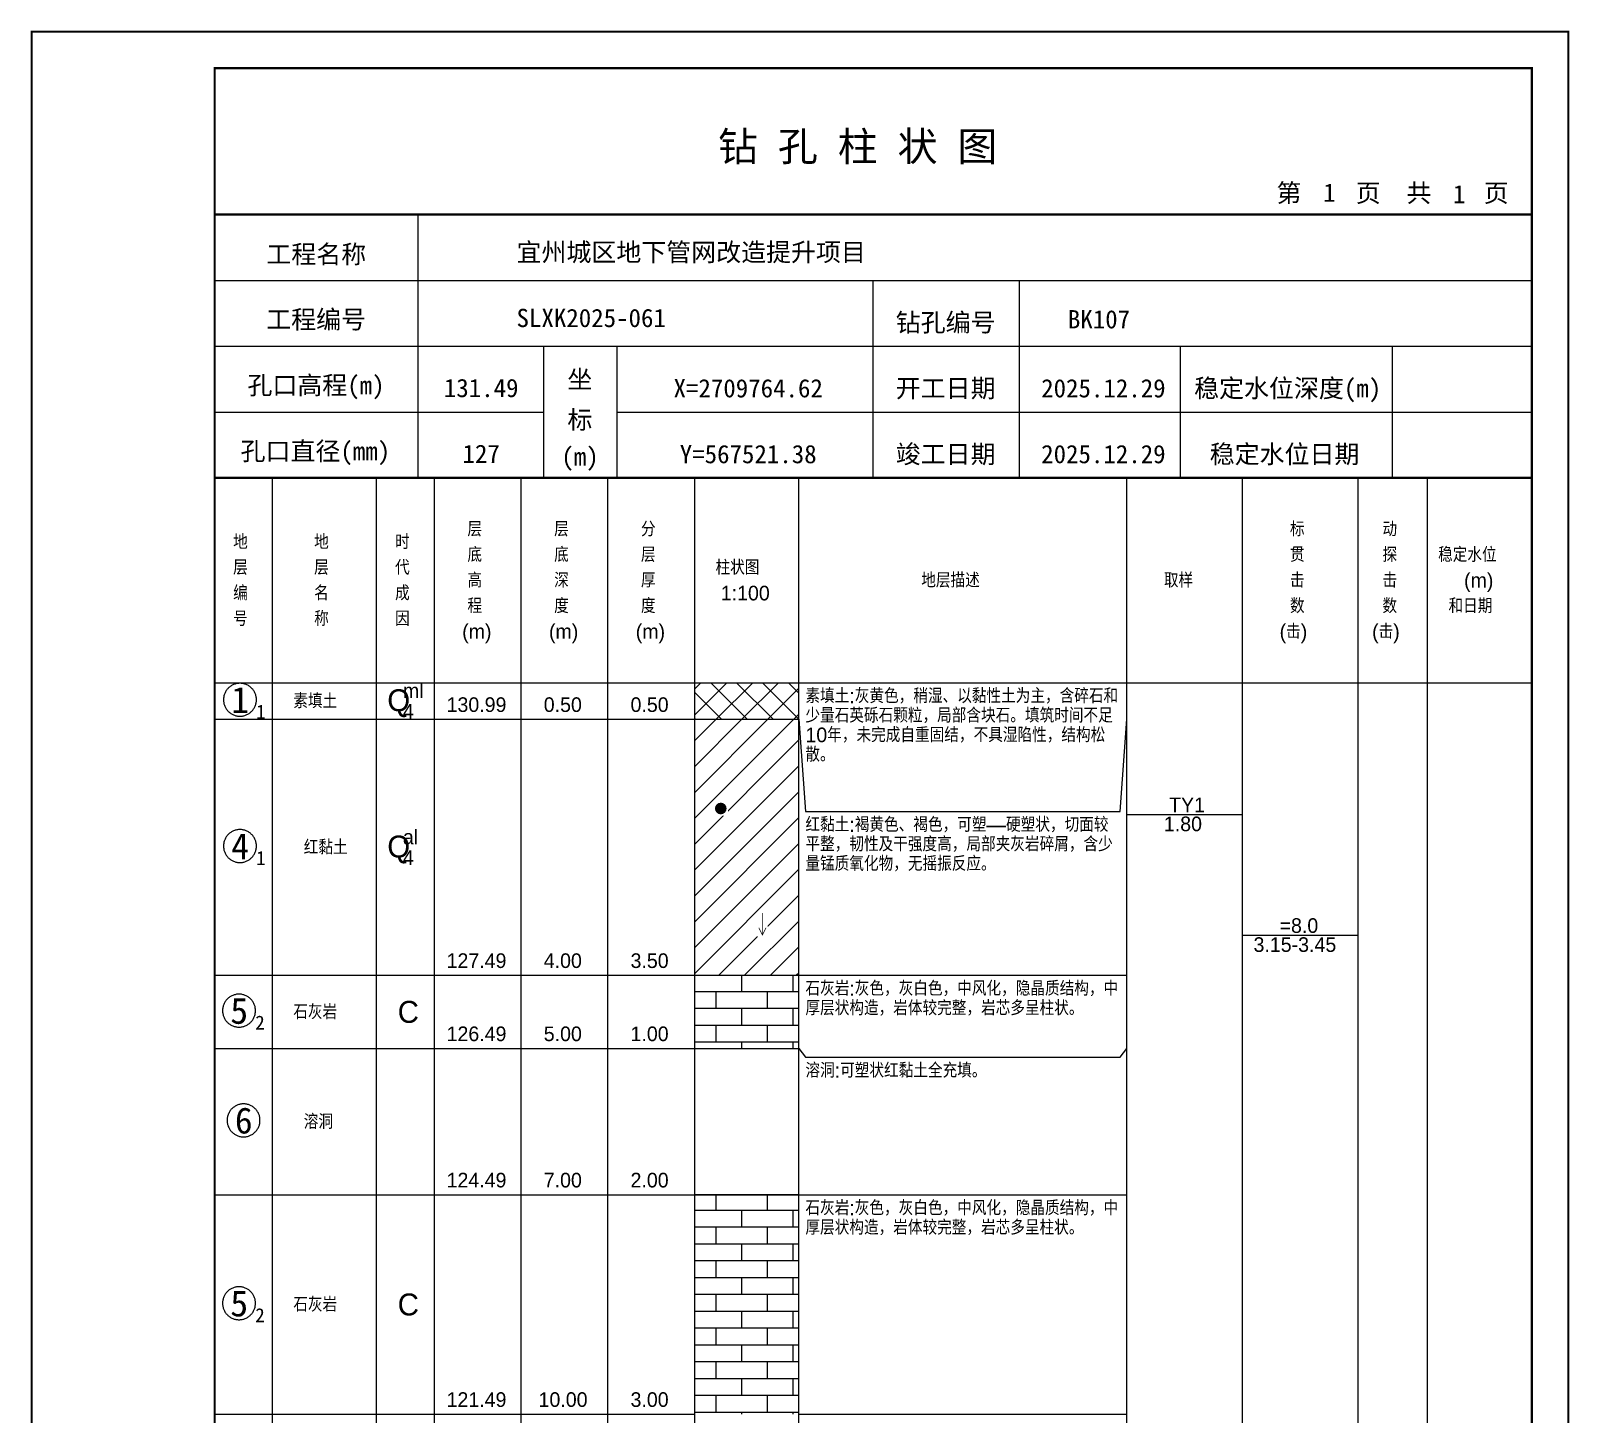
# Model space of a CAD drawing. Header units: millimetres. Extents: x 12489 to 89920, y 4630 to 4927.
# Drawn here: x 35809.3 to 36019.6, y 4737.7 to 4926.8 of the extents above; entities that cross this region are included whole.
import ezdxf
from ezdxf.enums import TextEntityAlignment as Align

# ---------------------------------------------------------------- set-up
doc = ezdxf.new("R2010")
doc.units = ezdxf.units.MM
doc.layers.add('GICAD_QUYANG', color=7, linetype='Continuous')
doc.layers.add('ZZT_TC', color=7, linetype='Continuous')
doc.styles.add('成果图图块', font='', dxfattribs={"height": 2.5})
doc.styles.add('成果图模板', font='')
doc.styles.add('成果图模板标题', font='simhei.ttf')
doc.styles.add('成果图表体', font='Comfont.shx', dxfattribs={"height": 2, "bigfont": 'Hztxt12a.shx'})
doc.styles.get('成果图图块').set_extended_font_data('FangSong_GB2312')
doc.styles.get('成果图模板').set_extended_font_data('FangSong_GB2312')
doc.linetypes.add('rd', pattern='A,0.7,1,[1,rd.shx,S=5,R=180,X=0,Y=0],1', length=2.7)
pattern_1 = [(0, (0, 0), (0, 2.3), []), (90, (0, 0), (-3.5, 2.3), [2.3, -2.3])]

# ---------------------------------------------------------------- blocks, each defined once
blk = doc.blocks.new('DCBH-1-1-1171', base_point=(0.3, -0.11))
at = {"layer": 'ZZT_TC', "color": 7}
blk.add_polyline3d([(-0.19, 2.31, 0), (-0.3, 2.31, 0), (-0.41, 2.3, 0), (-0.52, 2.29, 0), (-0.63, 2.27, 0), (-0.73, 2.24, 0), (-0.84, 2.21, 0), (-0.95, 2.18, 0), (-1.05, 2.14, 0), (-1.15, 2.09, 0), (-1.25, 2.04, 0), (-1.35, 1.99, 0), (-1.44, 1.93, 0), (-1.53, 1.87, 0), (-1.62, 1.8, 0), (-1.7, 1.73, 0), (-1.78, 1.65, 0), (-1.86, 1.57, 0), (-1.93, 1.49, 0), (-2, 1.4, 0), (-2.06, 1.31, 0), (-2.12, 1.22, 0), (-2.17, 1.12, 0), (-2.22, 1.02, 0), (-2.27, 0.92, 0), (-2.31, 0.82, 0), (-2.34, 0.71, 0), (-2.37, 0.61, 0), (-2.4, 0.5, 0), (-2.41, 0.39, 0), (-2.43, 0.28, 0), (-2.44, 0.17, 0), (-2.44, 0.06, 0), (-2.44, -0.05, 0), (-2.43, -0.16, 0), (-2.41, -0.27, 0), (-2.4, -0.38, 0), (-2.37, -0.49, 0), (-2.34, -0.6, 0), (-2.31, -0.7, 0), (-2.27, -0.8, 0), (-2.22, -0.9, 0), (-2.17, -1, 0), (-2.12, -1.1, 0), (-2.06, -1.19, 0), (-2, -1.28, 0), (-1.93, -1.37, 0), (-1.86, -1.45, 0), (-1.78, -1.53, 0), (-1.7, -1.61, 0), (-1.62, -1.68, 0), (-1.53, -1.75, 0), (-1.44, -1.81, 0), (-1.35, -1.87, 0), (-1.25, -1.93, 0), (-1.15, -1.98, 0), (-1.05, -2.02, 0), (-0.95, -2.06, 0), (-0.84, -2.1, 0), (-0.73, -2.13, 0), (-0.63, -2.15, 0), (-0.52, -2.17, 0), (-0.41, -2.18, 0), (-0.3, -2.19, 0), (-0.19, -2.19, 0), (-0.08, -2.19, 0), (0.03, -2.18, 0), (0.14, -2.17, 0), (0.25, -2.15, 0), (0.36, -2.13, 0), (0.47, -2.1, 0), (0.57, -2.06, 0), (0.67, -2.02, 0), (0.77, -1.98, 0), (0.87, -1.93, 0), (0.97, -1.87, 0), (1.06, -1.81, 0), (1.15, -1.75, 0), (1.24, -1.68, 0), (1.32, -1.61, 0), (1.4, -1.53, 0), (1.48, -1.45, 0), (1.55, -1.37, 0), (1.62, -1.28, 0), (1.68, -1.19, 0), (1.74, -1.1, 0), (1.8, -1, 0), (1.85, -0.9, 0), (1.89, -0.8, 0), (1.93, -0.7, 0), (1.97, -0.6, 0), (2, -0.49, 0), (2.02, -0.38, 0), (2.04, -0.27, 0), (2.05, -0.16, 0), (2.06, -0.05, 0), (2.06, 0.06, 0), (2.06, 0.17, 0), (2.05, 0.28, 0), (2.04, 0.39, 0), (2.02, 0.5, 0), (2, 0.61, 0), (1.97, 0.71, 0), (1.93, 0.82, 0), (1.89, 0.92, 0), (1.85, 1.02, 0), (1.8, 1.12, 0), (1.74, 1.22, 0), (1.68, 1.31, 0), (1.62, 1.4, 0), (1.55, 1.49, 0), (1.48, 1.57, 0), (1.4, 1.65, 0), (1.32, 1.73, 0), (1.24, 1.8, 0), (1.15, 1.87, 0), (1.06, 1.93, 0), (0.97, 1.99, 0), (0.87, 2.04, 0), (0.77, 2.09, 0), (0.67, 2.14, 0), (0.57, 2.18, 0), (0.47, 2.21, 0), (0.36, 2.24, 0), (0.25, 2.27, 0), (0.14, 2.29, 0), (0.03, 2.3, 0), (-0.08, 2.31, 0), (-0.19, 2.31, 0)], dxfattribs=at)
at = {"style": '成果图图块'}
blk.add_text('1', height=3.57, dxfattribs=at).set_placement((-0.16, -1.74), align=Align.CENTER)
blk.add_text('1', height=1.91, dxfattribs=at).set_placement((2.03, -2.53))
blk = doc.blocks.new('DCBH-1-1-1172', base_point=(0.3, -0.11))
at = {"layer": 'ZZT_TC', "color": 7}
blk.add_polyline3d([(-0.19, 2.31, 0), (-0.3, 2.31, 0), (-0.41, 2.3, 0), (-0.52, 2.29, 0), (-0.63, 2.27, 0), (-0.73, 2.24, 0), (-0.84, 2.21, 0), (-0.95, 2.18, 0), (-1.05, 2.14, 0), (-1.15, 2.09, 0), (-1.25, 2.04, 0), (-1.35, 1.99, 0), (-1.44, 1.93, 0), (-1.53, 1.87, 0), (-1.62, 1.8, 0), (-1.7, 1.73, 0), (-1.78, 1.65, 0), (-1.86, 1.57, 0), (-1.93, 1.49, 0), (-2, 1.4, 0), (-2.06, 1.31, 0), (-2.12, 1.22, 0), (-2.17, 1.12, 0), (-2.22, 1.02, 0), (-2.27, 0.92, 0), (-2.31, 0.82, 0), (-2.34, 0.71, 0), (-2.37, 0.61, 0), (-2.4, 0.5, 0), (-2.41, 0.39, 0), (-2.43, 0.28, 0), (-2.44, 0.17, 0), (-2.44, 0.06, 0), (-2.44, -0.05, 0), (-2.43, -0.16, 0), (-2.41, -0.27, 0), (-2.4, -0.38, 0), (-2.37, -0.49, 0), (-2.34, -0.6, 0), (-2.31, -0.7, 0), (-2.27, -0.8, 0), (-2.22, -0.9, 0), (-2.17, -1, 0), (-2.12, -1.1, 0), (-2.06, -1.19, 0), (-2, -1.28, 0), (-1.93, -1.37, 0), (-1.86, -1.45, 0), (-1.78, -1.53, 0), (-1.7, -1.61, 0), (-1.62, -1.68, 0), (-1.53, -1.75, 0), (-1.44, -1.81, 0), (-1.35, -1.87, 0), (-1.25, -1.93, 0), (-1.15, -1.98, 0), (-1.05, -2.02, 0), (-0.95, -2.06, 0), (-0.84, -2.1, 0), (-0.73, -2.13, 0), (-0.63, -2.15, 0), (-0.52, -2.17, 0), (-0.41, -2.18, 0), (-0.3, -2.19, 0), (-0.19, -2.19, 0), (-0.08, -2.19, 0), (0.03, -2.18, 0), (0.14, -2.17, 0), (0.25, -2.15, 0), (0.36, -2.13, 0), (0.47, -2.1, 0), (0.57, -2.06, 0), (0.67, -2.02, 0), (0.77, -1.98, 0), (0.87, -1.93, 0), (0.97, -1.87, 0), (1.06, -1.81, 0), (1.15, -1.75, 0), (1.24, -1.68, 0), (1.32, -1.61, 0), (1.4, -1.53, 0), (1.48, -1.45, 0), (1.55, -1.37, 0), (1.62, -1.28, 0), (1.68, -1.19, 0), (1.74, -1.1, 0), (1.8, -1, 0), (1.85, -0.9, 0), (1.89, -0.8, 0), (1.93, -0.7, 0), (1.97, -0.6, 0), (2, -0.49, 0), (2.02, -0.38, 0), (2.04, -0.27, 0), (2.05, -0.16, 0), (2.06, -0.05, 0), (2.06, 0.06, 0), (2.06, 0.17, 0), (2.05, 0.28, 0), (2.04, 0.39, 0), (2.02, 0.5, 0), (2, 0.61, 0), (1.97, 0.71, 0), (1.93, 0.82, 0), (1.89, 0.92, 0), (1.85, 1.02, 0), (1.8, 1.12, 0), (1.74, 1.22, 0), (1.68, 1.31, 0), (1.62, 1.4, 0), (1.55, 1.49, 0), (1.48, 1.57, 0), (1.4, 1.65, 0), (1.32, 1.73, 0), (1.24, 1.8, 0), (1.15, 1.87, 0), (1.06, 1.93, 0), (0.97, 1.99, 0), (0.87, 2.04, 0), (0.77, 2.09, 0), (0.67, 2.14, 0), (0.57, 2.18, 0), (0.47, 2.21, 0), (0.36, 2.24, 0), (0.25, 2.27, 0), (0.14, 2.29, 0), (0.03, 2.3, 0), (-0.08, 2.31, 0), (-0.19, 2.31, 0)], dxfattribs=at)
at = {"style": '成果图图块'}
blk.add_text('4', height=3.57, dxfattribs=at).set_placement((-0.16, -1.74), align=Align.CENTER)
blk.add_text('1', height=1.91, dxfattribs=at).set_placement((2.03, -2.53))
blk = doc.blocks.new('DCBH-1-1-1173', base_point=(0.43, -0.11))
at = {"layer": 'ZZT_TC', "color": 7}
blk.add_polyline3d([(-0.19, 2.31, 0), (-0.3, 2.31, 0), (-0.41, 2.3, 0), (-0.52, 2.29, 0), (-0.63, 2.27, 0), (-0.73, 2.24, 0), (-0.84, 2.21, 0), (-0.95, 2.18, 0), (-1.05, 2.14, 0), (-1.15, 2.09, 0), (-1.25, 2.04, 0), (-1.35, 1.99, 0), (-1.44, 1.93, 0), (-1.53, 1.87, 0), (-1.62, 1.8, 0), (-1.7, 1.73, 0), (-1.78, 1.65, 0), (-1.86, 1.57, 0), (-1.93, 1.49, 0), (-2, 1.4, 0), (-2.06, 1.31, 0), (-2.12, 1.22, 0), (-2.17, 1.12, 0), (-2.22, 1.02, 0), (-2.27, 0.92, 0), (-2.31, 0.82, 0), (-2.34, 0.71, 0), (-2.37, 0.61, 0), (-2.4, 0.5, 0), (-2.41, 0.39, 0), (-2.43, 0.28, 0), (-2.44, 0.17, 0), (-2.44, 0.06, 0), (-2.44, -0.05, 0), (-2.43, -0.16, 0), (-2.41, -0.27, 0), (-2.4, -0.38, 0), (-2.37, -0.49, 0), (-2.34, -0.6, 0), (-2.31, -0.7, 0), (-2.27, -0.8, 0), (-2.22, -0.9, 0), (-2.17, -1, 0), (-2.12, -1.1, 0), (-2.06, -1.19, 0), (-2, -1.28, 0), (-1.93, -1.37, 0), (-1.86, -1.45, 0), (-1.78, -1.53, 0), (-1.7, -1.61, 0), (-1.62, -1.68, 0), (-1.53, -1.75, 0), (-1.44, -1.81, 0), (-1.35, -1.87, 0), (-1.25, -1.93, 0), (-1.15, -1.98, 0), (-1.05, -2.02, 0), (-0.95, -2.06, 0), (-0.84, -2.1, 0), (-0.73, -2.13, 0), (-0.63, -2.15, 0), (-0.52, -2.17, 0), (-0.41, -2.18, 0), (-0.3, -2.19, 0), (-0.19, -2.19, 0), (-0.08, -2.19, 0), (0.03, -2.18, 0), (0.14, -2.17, 0), (0.25, -2.15, 0), (0.36, -2.13, 0), (0.47, -2.1, 0), (0.57, -2.06, 0), (0.67, -2.02, 0), (0.77, -1.98, 0), (0.87, -1.93, 0), (0.97, -1.87, 0), (1.06, -1.81, 0), (1.15, -1.75, 0), (1.24, -1.68, 0), (1.32, -1.61, 0), (1.4, -1.53, 0), (1.48, -1.45, 0), (1.55, -1.37, 0), (1.62, -1.28, 0), (1.68, -1.19, 0), (1.74, -1.1, 0), (1.8, -1, 0), (1.85, -0.9, 0), (1.89, -0.8, 0), (1.93, -0.7, 0), (1.97, -0.6, 0), (2, -0.49, 0), (2.02, -0.38, 0), (2.04, -0.27, 0), (2.05, -0.16, 0), (2.06, -0.05, 0), (2.06, 0.06, 0), (2.06, 0.17, 0), (2.05, 0.28, 0), (2.04, 0.39, 0), (2.02, 0.5, 0), (2, 0.61, 0), (1.97, 0.71, 0), (1.93, 0.82, 0), (1.89, 0.92, 0), (1.85, 1.02, 0), (1.8, 1.12, 0), (1.74, 1.22, 0), (1.68, 1.31, 0), (1.62, 1.4, 0), (1.55, 1.49, 0), (1.48, 1.57, 0), (1.4, 1.65, 0), (1.32, 1.73, 0), (1.24, 1.8, 0), (1.15, 1.87, 0), (1.06, 1.93, 0), (0.97, 1.99, 0), (0.87, 2.04, 0), (0.77, 2.09, 0), (0.67, 2.14, 0), (0.57, 2.18, 0), (0.47, 2.21, 0), (0.36, 2.24, 0), (0.25, 2.27, 0), (0.14, 2.29, 0), (0.03, 2.3, 0), (-0.08, 2.31, 0), (-0.19, 2.31, 0)], dxfattribs=at)
at = {"style": '成果图图块'}
blk.add_text('5', height=3.57, dxfattribs=at).set_placement((-0.16, -1.74), align=Align.CENTER)
blk.add_text('2', height=1.91, dxfattribs=at).set_placement((2.03, -2.53))
blk = doc.blocks.new('DCBH-1-1-1174', base_point=(-0.19, -0.11))
at = {"layer": 'ZZT_TC', "color": 7}
blk.add_polyline3d([(-0.19, 2.31, 0), (-0.3, 2.31, 0), (-0.41, 2.3, 0), (-0.52, 2.29, 0), (-0.63, 2.27, 0), (-0.73, 2.24, 0), (-0.84, 2.21, 0), (-0.95, 2.18, 0), (-1.05, 2.14, 0), (-1.15, 2.09, 0), (-1.25, 2.04, 0), (-1.35, 1.99, 0), (-1.44, 1.93, 0), (-1.53, 1.87, 0), (-1.62, 1.8, 0), (-1.7, 1.73, 0), (-1.78, 1.65, 0), (-1.86, 1.57, 0), (-1.93, 1.49, 0), (-2, 1.4, 0), (-2.06, 1.31, 0), (-2.12, 1.22, 0), (-2.17, 1.12, 0), (-2.22, 1.02, 0), (-2.27, 0.92, 0), (-2.31, 0.82, 0), (-2.34, 0.71, 0), (-2.37, 0.61, 0), (-2.4, 0.5, 0), (-2.41, 0.39, 0), (-2.43, 0.28, 0), (-2.44, 0.17, 0), (-2.44, 0.06, 0), (-2.44, -0.05, 0), (-2.43, -0.16, 0), (-2.41, -0.27, 0), (-2.4, -0.38, 0), (-2.37, -0.49, 0), (-2.34, -0.6, 0), (-2.31, -0.7, 0), (-2.27, -0.8, 0), (-2.22, -0.9, 0), (-2.17, -1, 0), (-2.12, -1.1, 0), (-2.06, -1.19, 0), (-2, -1.28, 0), (-1.93, -1.37, 0), (-1.86, -1.45, 0), (-1.78, -1.53, 0), (-1.7, -1.61, 0), (-1.62, -1.68, 0), (-1.53, -1.75, 0), (-1.44, -1.81, 0), (-1.35, -1.87, 0), (-1.25, -1.93, 0), (-1.15, -1.98, 0), (-1.05, -2.02, 0), (-0.95, -2.06, 0), (-0.84, -2.1, 0), (-0.73, -2.13, 0), (-0.63, -2.15, 0), (-0.52, -2.17, 0), (-0.41, -2.18, 0), (-0.3, -2.19, 0), (-0.19, -2.19, 0), (-0.08, -2.19, 0), (0.03, -2.18, 0), (0.14, -2.17, 0), (0.25, -2.15, 0), (0.36, -2.13, 0), (0.47, -2.1, 0), (0.57, -2.06, 0), (0.67, -2.02, 0), (0.77, -1.98, 0), (0.87, -1.93, 0), (0.97, -1.87, 0), (1.06, -1.81, 0), (1.15, -1.75, 0), (1.24, -1.68, 0), (1.32, -1.61, 0), (1.4, -1.53, 0), (1.48, -1.45, 0), (1.55, -1.37, 0), (1.62, -1.28, 0), (1.68, -1.19, 0), (1.74, -1.1, 0), (1.8, -1, 0), (1.85, -0.9, 0), (1.89, -0.8, 0), (1.93, -0.7, 0), (1.97, -0.6, 0), (2, -0.49, 0), (2.02, -0.38, 0), (2.04, -0.27, 0), (2.05, -0.16, 0), (2.06, -0.05, 0), (2.06, 0.06, 0), (2.06, 0.17, 0), (2.05, 0.28, 0), (2.04, 0.39, 0), (2.02, 0.5, 0), (2, 0.61, 0), (1.97, 0.71, 0), (1.93, 0.82, 0), (1.89, 0.92, 0), (1.85, 1.02, 0), (1.8, 1.12, 0), (1.74, 1.22, 0), (1.68, 1.31, 0), (1.62, 1.4, 0), (1.55, 1.49, 0), (1.48, 1.57, 0), (1.4, 1.65, 0), (1.32, 1.73, 0), (1.24, 1.8, 0), (1.15, 1.87, 0), (1.06, 1.93, 0), (0.97, 1.99, 0), (0.87, 2.04, 0), (0.77, 2.09, 0), (0.67, 2.14, 0), (0.57, 2.18, 0), (0.47, 2.21, 0), (0.36, 2.24, 0), (0.25, 2.27, 0), (0.14, 2.29, 0), (0.03, 2.3, 0), (-0.08, 2.31, 0), (-0.19, 2.31, 0)], dxfattribs=at)
at = {"style": '成果图图块'}
blk.add_text('6', height=3.57, dxfattribs=at).set_placement((-0.16, -1.74), align=Align.CENTER)
blk = doc.blocks.new('DCBH-1-1-1175', base_point=(0.43, -0.11))
at = {"layer": 'ZZT_TC', "color": 7}
blk.add_polyline3d([(-0.19, 2.31, 0), (-0.3, 2.31, 0), (-0.41, 2.3, 0), (-0.52, 2.29, 0), (-0.63, 2.27, 0), (-0.73, 2.24, 0), (-0.84, 2.21, 0), (-0.95, 2.18, 0), (-1.05, 2.14, 0), (-1.15, 2.09, 0), (-1.25, 2.04, 0), (-1.35, 1.99, 0), (-1.44, 1.93, 0), (-1.53, 1.87, 0), (-1.62, 1.8, 0), (-1.7, 1.73, 0), (-1.78, 1.65, 0), (-1.86, 1.57, 0), (-1.93, 1.49, 0), (-2, 1.4, 0), (-2.06, 1.31, 0), (-2.12, 1.22, 0), (-2.17, 1.12, 0), (-2.22, 1.02, 0), (-2.27, 0.92, 0), (-2.31, 0.82, 0), (-2.34, 0.71, 0), (-2.37, 0.61, 0), (-2.4, 0.5, 0), (-2.41, 0.39, 0), (-2.43, 0.28, 0), (-2.44, 0.17, 0), (-2.44, 0.06, 0), (-2.44, -0.05, 0), (-2.43, -0.16, 0), (-2.41, -0.27, 0), (-2.4, -0.38, 0), (-2.37, -0.49, 0), (-2.34, -0.6, 0), (-2.31, -0.7, 0), (-2.27, -0.8, 0), (-2.22, -0.9, 0), (-2.17, -1, 0), (-2.12, -1.1, 0), (-2.06, -1.19, 0), (-2, -1.28, 0), (-1.93, -1.37, 0), (-1.86, -1.45, 0), (-1.78, -1.53, 0), (-1.7, -1.61, 0), (-1.62, -1.68, 0), (-1.53, -1.75, 0), (-1.44, -1.81, 0), (-1.35, -1.87, 0), (-1.25, -1.93, 0), (-1.15, -1.98, 0), (-1.05, -2.02, 0), (-0.95, -2.06, 0), (-0.84, -2.1, 0), (-0.73, -2.13, 0), (-0.63, -2.15, 0), (-0.52, -2.17, 0), (-0.41, -2.18, 0), (-0.3, -2.19, 0), (-0.19, -2.19, 0), (-0.08, -2.19, 0), (0.03, -2.18, 0), (0.14, -2.17, 0), (0.25, -2.15, 0), (0.36, -2.13, 0), (0.47, -2.1, 0), (0.57, -2.06, 0), (0.67, -2.02, 0), (0.77, -1.98, 0), (0.87, -1.93, 0), (0.97, -1.87, 0), (1.06, -1.81, 0), (1.15, -1.75, 0), (1.24, -1.68, 0), (1.32, -1.61, 0), (1.4, -1.53, 0), (1.48, -1.45, 0), (1.55, -1.37, 0), (1.62, -1.28, 0), (1.68, -1.19, 0), (1.74, -1.1, 0), (1.8, -1, 0), (1.85, -0.9, 0), (1.89, -0.8, 0), (1.93, -0.7, 0), (1.97, -0.6, 0), (2, -0.49, 0), (2.02, -0.38, 0), (2.04, -0.27, 0), (2.05, -0.16, 0), (2.06, -0.05, 0), (2.06, 0.06, 0), (2.06, 0.17, 0), (2.05, 0.28, 0), (2.04, 0.39, 0), (2.02, 0.5, 0), (2, 0.61, 0), (1.97, 0.71, 0), (1.93, 0.82, 0), (1.89, 0.92, 0), (1.85, 1.02, 0), (1.8, 1.12, 0), (1.74, 1.22, 0), (1.68, 1.31, 0), (1.62, 1.4, 0), (1.55, 1.49, 0), (1.48, 1.57, 0), (1.4, 1.65, 0), (1.32, 1.73, 0), (1.24, 1.8, 0), (1.15, 1.87, 0), (1.06, 1.93, 0), (0.97, 1.99, 0), (0.87, 2.04, 0), (0.77, 2.09, 0), (0.67, 2.14, 0), (0.57, 2.18, 0), (0.47, 2.21, 0), (0.36, 2.24, 0), (0.25, 2.27, 0), (0.14, 2.29, 0), (0.03, 2.3, 0), (-0.08, 2.31, 0), (-0.19, 2.31, 0)], dxfattribs=at)
at = {"style": '成果图图块'}
blk.add_text('5', height=3.57, dxfattribs=at).set_placement((-0.16, -1.74), align=Align.CENTER)
blk.add_text('2', height=1.91, dxfattribs=at).set_placement((2.03, -2.53))
blk = doc.blocks.new('gkqy1.dwg', base_point=(0.8, 0))
blk.add_wipeout([(-0.2, -0.2), (1.8, -0.2), (1.8, 1.8), (-0.2, 1.8)])
at = {"layer": 'GICAD_QUYANG'}
h = blk.add_hatch(color=7, dxfattribs=at)
edge = h.paths.add_edge_path()
edge.add_arc((0.8, 0.8), 0.8, 0, 360)
blk = doc.blocks.new('zztSLbg.dwg', base_point=(0.5, 0))
blk.add_wipeout([(-0.2, -0.2), (1.2, -0.2), (1.2, 3.2), (-0.2, 3.2)])
at = {"color": 7, "const_width": 0.1}
for points in [[(0.5, 3), (0.5, 0)], [(0, 1), (0.5, 0), (1, 1)]]:
    blk.add_lwpolyline(points, dxfattribs=at)
blk = doc.blocks.new('钻孔柱状图路桥昇龙制图梁世成校核莫家里.dwg107', base_point=(25, 236))
for p, q in [((52.82, 236), (52.82, 272)), ((25, 263), (205, 263)), ((115, 236), (115, 263)), ((135, 236), (135, 263)), ((25, 254), (205, 254)), ((70, 236), (70, 254)), ((80, 236), (80, 254)), ((157, 236), (157, 254)), ((185.95, 236), (185.95, 254)), ((25, 245), (70, 245)), ((80, 245), (205, 245))]:
    blk.add_line(p, q)
for points, const_width in [([(0, 0), (210, 0), (210, 297), (0, 297)], 0.25), ([(25, 5), (205, 5), (205, 292), (25, 292)], 0.3)]:
    blk.add_lwpolyline(points, close=True, dxfattribs=dict(const_width=const_width))
at = {"const_width": 0.3}
for points in [[(25, 272), (205, 272)], [(25, 236), (205, 236)]]:
    blk.add_lwpolyline(points, dxfattribs=at)
for s, height, style, p in [('钻 孔 柱 状 图', 4, '成果图模板标题', (93.8, 279.31)), ('第', 2.5, '成果图模板', (170.12, 273.7)), ('页', 2.5, '成果图模板', (180.96, 273.7)), ('共', 2.5, '成果图模板', (187.88, 273.7)), ('页', 2.5, '成果图模板', (198.44, 273.7)), ('工程名称', 2.5, '成果图模板', (32.07, 265.32)), ('宜州城区地下管网改造提升项目', 2.5, '成果图模板', (66.26, 265.61)), ('工程编号', 2.5, '成果图模板', (32.05, 256.41)), ('SLXK2025-061', 2.5, '成果图模板', (66.26, 256.61)), ('钻孔编号', 2.5, '成果图模板', (118.08, 256)), ('BK107', 2.5, '成果图模板', (141.61, 256.43)), ('孔口高程(m)', 2.5, '成果图模板', (29.48, 247.41)), ('坐', 2.5, '成果图模板', (73.21, 248.24)), ('开工日期', 2.5, '成果图模板', (118.08, 247)), ('稳定水位深度(m)', 2.5, '成果图模板', (158.86, 247)), ('标', 2.5, '成果图模板', (73.21, 242.7)), ('孔口直径(mm)', 2.5, '成果图模板', (28.54, 238.41)), ('(m) ', 2.5, '成果图模板', (72.38, 237.65)), ('竣工日期', 2.5, '成果图模板', (118.08, 238)), ('稳定水位日期', 2.5, '成果图模板', (160.99, 238))]:
    blk.add_text(s, height=height, dxfattribs=dict(style=style)).set_placement(p)
at = {"style": '成果图模板'}
for s, p in [('1', (177.35, 273.74)), ('1', (195.08, 273.53)), ('131.49', (61.43, 247.04)), ('X=2709764.62', (97.92, 247)), ('2025.12.29', (146.46, 247)), ('127', (61.43, 238.04)), ('Y=567521.38', (97.92, 238)), ('2025.12.29', (146.46, 238))]:
    blk.add_text(s, height=2.5, dxfattribs=at).set_placement(p, align=Align.CENTER)

msp = doc.modelspace()

# ---------------------------------------------------------------- hatches: boundary and pattern name
at = {"linetype": 'Continuous'}
h = msp.add_hatch(dxfattribs=at)
h.set_pattern_fill('GKSTT', scale=0.5, style=0, pattern_type=2)
h.set_pattern_definition([(45, (0, 0), (-1.76776695, 1.76776695), []), (135, (0, 0), (-1.76776695, -1.76776695), [])])
h.paths.add_polyline_path([(35900.06, 4832.71), (35914.29, 4832.71), (35914.29, 4837.71), (35900.06, 4837.71)])
h = msp.add_hatch(dxfattribs=at)
h.set_pattern_fill('GKNXT', scale=0.5, style=0, pattern_type=2)
h.set_pattern_definition([(45, (0, 0), (-1.76776695, 1.76776695), [])])
h.paths.add_polyline_path([(35900.06, 4797.71), (35914.29, 4797.71), (35914.29, 4832.71), (35900.06, 4832.71)])
h = msp.add_hatch(dxfattribs=at)
h.set_pattern_fill('GKSHY', scale=0.5, style=0, pattern_type=2)
h.set_pattern_definition(pattern_1)
h.paths.add_polyline_path([(35900.06, 4787.71), (35914.29, 4787.71), (35914.29, 4797.71), (35900.06, 4797.71)])
h = msp.add_hatch(dxfattribs=at)
h.set_pattern_fill('GKSHY', scale=0.5, style=0, pattern_type=2)
h.set_pattern_definition(pattern_1)
h.paths.add_polyline_path([(35900.06, 4737.71), (35914.29, 4737.71), (35914.29, 4767.71), (35900.06, 4767.71)])

# ---------------------------------------------------------------- linework, layer by layer
at = {"color": 0}
for p, q in [((35834.45, 4837.71), (35842.35, 4837.71)), ((35834.45, 4832.71), (35834.45, 4837.71)), ((35842.35, 4832.71), (35842.35, 4837.71)), ((35834.45, 4832.71), (35842.35, 4832.71)), ((35834.45, 4832.71), (35842.35, 4832.71)), ((35834.45, 4797.71), (35834.45, 4832.71)), ((35842.35, 4797.71), (35842.35, 4832.71)), ((35834.45, 4797.71), (35842.35, 4797.71)), ((35834.45, 4797.71), (35842.35, 4797.71)), ((35834.45, 4787.71), (35834.45, 4797.71)), ((35842.35, 4787.71), (35842.35, 4797.71)), ((35834.45, 4787.71), (35842.35, 4787.71)), ((35834.45, 4787.71), (35842.35, 4787.71)), ((35834.45, 4767.71), (35834.45, 4787.71)), ((35842.35, 4767.71), (35842.35, 4787.71)), ((35834.45, 4767.71), (35842.35, 4767.71)), ((35834.45, 4767.71), (35842.35, 4767.71)), ((35834.45, 4737.71), (35834.45, 4767.71)), ((35842.35, 4737.71), (35842.35, 4767.71)), ((35834.45, 4737.71), (35842.35, 4737.71))]:
    msp.add_line(p, q, dxfattribs=at)
for points in [[(35834.45, 4865.71), (35842.35, 4865.71)], [(35834.45, 4837.71), (35834.45, 4865.71)], [(35842.35, 4837.71), (35842.35, 4865.71)], [(35842.35, 4865.71), (35856.58, 4865.71)], [(35842.35, 4837.71), (35842.35, 4865.71)], [(35856.58, 4837.71), (35856.58, 4865.71)], [(35856.58, 4865.71), (35864.49, 4865.71)], [(35856.58, 4837.71), (35856.58, 4865.71)], [(35864.49, 4837.71), (35864.49, 4865.71)], [(35864.49, 4865.71), (35876.35, 4865.71)], [(35864.49, 4837.71), (35864.49, 4865.71)], [(35876.35, 4837.71), (35876.35, 4865.71)], [(35876.35, 4865.71), (35888.2, 4865.71)], [(35876.35, 4837.71), (35876.35, 4865.71)], [(35888.2, 4837.71), (35888.2, 4865.71)], [(35888.2, 4865.71), (35900.06, 4865.71)], [(35888.2, 4837.71), (35888.2, 4865.71)], [(35900.06, 4837.71), (35900.06, 4865.71)], [(35900.06, 4865.71), (35914.29, 4865.71)], [(35900.06, 4837.71), (35900.06, 4865.71)], [(35914.29, 4837.71), (35914.29, 4865.71)], [(35914.29, 4865.71), (35959.11, 4865.71)], [(35914.29, 4837.71), (35914.29, 4865.71)], [(35959.11, 4837.71), (35959.11, 4865.71)], [(35959.11, 4865.71), (35974.92, 4865.71)], [(35959.11, 4837.71), (35959.11, 4865.71)], [(35974.92, 4837.71), (35974.92, 4865.71)], [(35974.92, 4865.71), (35990.73, 4865.71)], [(35974.92, 4837.71), (35974.92, 4865.71)], [(35990.73, 4837.71), (35990.73, 4865.71)], [(35990.73, 4865.71), (36000.22, 4865.71)], [(35990.73, 4837.71), (35990.73, 4865.71)], [(36000.22, 4837.71), (36000.22, 4865.71)], [(36000.22, 4865.71), (36014.45, 4865.71)], [(36000.22, 4837.71), (36000.22, 4865.71)], [(36014.45, 4837.71), (36014.45, 4865.71)], [(35834.45, 4837.71), (35842.35, 4837.71)], [(35834.45, 4643.71), (35834.45, 4837.71)], [(35834.45, 4837.71), (35842.35, 4837.71)], [(35842.35, 4643.71), (35842.35, 4837.71)], [(35842.35, 4837.71), (35856.58, 4837.71)], [(35842.35, 4643.71), (35842.35, 4837.71)], [(35842.35, 4837.71), (35856.58, 4837.71)], [(35842.35, 4837.71), (35856.58, 4837.71)], [(35842.35, 4832.71), (35842.35, 4837.71)], [(35856.58, 4643.71), (35856.58, 4837.71)], [(35856.58, 4832.71), (35856.58, 4837.71)], [(35856.58, 4837.71), (35864.49, 4837.71)], [(35856.58, 4643.71), (35856.58, 4837.71)], [(35856.58, 4837.71), (35864.49, 4837.71)], [(35856.58, 4837.71), (35864.49, 4837.71)], [(35856.58, 4832.71), (35856.58, 4837.71)], [(35864.49, 4643.71), (35864.49, 4837.71)], [(35864.49, 4832.71), (35864.49, 4837.71)], [(35864.49, 4837.71), (35876.35, 4837.71)], [(35864.49, 4643.71), (35864.49, 4837.71)], [(35864.49, 4837.71), (35876.35, 4837.71)], [(35864.49, 4837.71), (35876.35, 4837.71)], [(35864.49, 4832.71), (35864.49, 4837.71)], [(35876.35, 4643.71), (35876.35, 4837.71)], [(35876.35, 4832.71), (35876.35, 4837.71)], [(35876.35, 4837.71), (35888.2, 4837.71)], [(35876.35, 4643.71), (35876.35, 4837.71)], [(35876.35, 4837.71), (35888.2, 4837.71)], [(35876.35, 4837.71), (35888.2, 4837.71)], [(35876.35, 4832.71), (35876.35, 4837.71)], [(35888.2, 4643.71), (35888.2, 4837.71)], [(35888.2, 4832.71), (35888.2, 4837.71)], [(35888.2, 4837.71), (35900.06, 4837.71)], [(35888.2, 4643.71), (35888.2, 4837.71)], [(35888.2, 4837.71), (35900.06, 4837.71)], [(35888.2, 4837.71), (35900.06, 4837.71)], [(35888.2, 4832.71), (35888.2, 4837.71)], [(35900.06, 4643.71), (35900.06, 4837.71)], [(35900.06, 4832.71), (35900.06, 4837.71)], [(35900.06, 4837.71), (35914.29, 4837.71)], [(35900.06, 4643.71), (35900.06, 4837.71)], [(35900.06, 4837.71), (35914.29, 4837.71)], [(35914.29, 4643.71), (35914.29, 4837.71)], [(35914.29, 4837.71), (35959.11, 4837.71)], [(35914.29, 4643.71), (35914.29, 4837.71)], [(35914.29, 4837.71), (35959.11, 4837.71)], [(35914.29, 4832.71), (35914.29, 4837.71)], [(35959.11, 4643.71), (35959.11, 4837.71)], [(35959.11, 4832.71), (35959.11, 4837.71)], [(35959.11, 4837.71), (35974.92, 4837.71)], [(35959.11, 4643.71), (35959.11, 4837.71)], [(35959.11, 4837.71), (35974.92, 4837.71)], [(35974.92, 4643.71), (35974.92, 4837.71)], [(35974.92, 4837.71), (35990.73, 4837.71)], [(35974.92, 4643.71), (35974.92, 4837.71)], [(35974.92, 4837.71), (35990.73, 4837.71)], [(35990.73, 4643.71), (35990.73, 4837.71)], [(35990.73, 4837.71), (36000.22, 4837.71)], [(35990.73, 4643.71), (35990.73, 4837.71)], [(35990.73, 4837.71), (36000.22, 4837.71)], [(36000.22, 4643.71), (36000.22, 4837.71)], [(36000.22, 4837.71), (36014.45, 4837.71)], [(36000.22, 4643.71), (36000.22, 4837.71)], [(36000.22, 4837.71), (36014.45, 4837.71)], [(36014.45, 4643.71), (36014.45, 4837.71)], [(35842.35, 4832.71), (35856.58, 4832.71)], [(35842.35, 4832.71), (35856.58, 4832.71)], [(35842.35, 4797.71), (35842.35, 4832.71)], [(35856.58, 4797.71), (35856.58, 4832.71)], [(35856.58, 4832.71), (35864.49, 4832.71)], [(35856.58, 4832.71), (35864.49, 4832.71)], [(35856.58, 4797.71), (35856.58, 4832.71)], [(35864.49, 4797.71), (35864.49, 4832.71)], [(35864.49, 4832.71), (35876.35, 4832.71)], [(35864.49, 4832.71), (35876.35, 4832.71)], [(35864.49, 4797.71), (35864.49, 4832.71)], [(35876.35, 4797.71), (35876.35, 4832.71)], [(35876.35, 4832.71), (35888.2, 4832.71)], [(35876.35, 4832.71), (35888.2, 4832.71)], [(35876.35, 4797.71), (35876.35, 4832.71)], [(35888.2, 4797.71), (35888.2, 4832.71)], [(35888.2, 4832.71), (35900.06, 4832.71)], [(35888.2, 4832.71), (35900.06, 4832.71)], [(35888.2, 4797.71), (35888.2, 4832.71)], [(35900.06, 4797.71), (35900.06, 4832.71)], [(35914.29, 4832.71), (35915.19, 4820.11)], [(35914.29, 4797.71), (35914.29, 4832.71)], [(35958.22, 4820.11), (35959.11, 4832.71)], [(35959.11, 4797.71), (35959.11, 4832.71)], [(35915.19, 4820.11), (35958.22, 4820.11)], [(35959.11, 4819.71), (35974.92, 4819.71)], [(35974.92, 4803.21), (35990.73, 4803.21)], [(35842.35, 4797.71), (35856.58, 4797.71)], [(35842.35, 4797.71), (35856.58, 4797.71)], [(35842.35, 4787.71), (35842.35, 4797.71)], [(35856.58, 4787.71), (35856.58, 4797.71)], [(35856.58, 4797.71), (35864.49, 4797.71)], [(35856.58, 4797.71), (35864.49, 4797.71)], [(35856.58, 4787.71), (35856.58, 4797.71)], [(35864.49, 4787.71), (35864.49, 4797.71)], [(35864.49, 4797.71), (35876.35, 4797.71)], [(35864.49, 4797.71), (35876.35, 4797.71)], [(35864.49, 4787.71), (35864.49, 4797.71)], [(35876.35, 4787.71), (35876.35, 4797.71)], [(35876.35, 4797.71), (35888.2, 4797.71)], [(35876.35, 4797.71), (35888.2, 4797.71)], [(35876.35, 4787.71), (35876.35, 4797.71)], [(35888.2, 4787.71), (35888.2, 4797.71)], [(35888.2, 4797.71), (35900.06, 4797.71)], [(35888.2, 4797.71), (35900.06, 4797.71)], [(35888.2, 4787.71), (35888.2, 4797.71)], [(35900.06, 4787.71), (35900.06, 4797.71)], [(35914.29, 4797.71), (35959.11, 4797.71)], [(35914.29, 4787.71), (35914.29, 4797.71)], [(35959.11, 4787.71), (35959.11, 4797.71)], [(35842.35, 4787.71), (35856.58, 4787.71)], [(35842.35, 4787.71), (35856.58, 4787.71)], [(35842.35, 4767.71), (35842.35, 4787.71)], [(35856.58, 4767.71), (35856.58, 4787.71)], [(35856.58, 4787.71), (35864.49, 4787.71)], [(35856.58, 4787.71), (35864.49, 4787.71)], [(35856.58, 4767.71), (35856.58, 4787.71)], [(35864.49, 4767.71), (35864.49, 4787.71)], [(35864.49, 4787.71), (35876.35, 4787.71)], [(35864.49, 4787.71), (35876.35, 4787.71)], [(35864.49, 4767.71), (35864.49, 4787.71)], [(35876.35, 4767.71), (35876.35, 4787.71)], [(35876.35, 4787.71), (35888.2, 4787.71)], [(35876.35, 4787.71), (35888.2, 4787.71)], [(35876.35, 4767.71), (35876.35, 4787.71)], [(35888.2, 4767.71), (35888.2, 4787.71)], [(35888.2, 4787.71), (35900.06, 4787.71)], [(35888.2, 4787.71), (35900.06, 4787.71)], [(35888.2, 4767.71), (35888.2, 4787.71)], [(35900.06, 4767.71), (35900.06, 4787.71)], [(35914.29, 4787.71), (35915.19, 4786.51)], [(35914.29, 4767.71), (35914.29, 4787.71)], [(35958.22, 4786.51), (35959.11, 4787.71)], [(35959.11, 4767.71), (35959.11, 4787.71)], [(35915.19, 4786.51), (35958.22, 4786.51)], [(35842.35, 4767.71), (35856.58, 4767.71)], [(35842.35, 4767.71), (35856.58, 4767.71)], [(35842.35, 4737.71), (35842.35, 4767.71)], [(35856.58, 4737.71), (35856.58, 4767.71)], [(35856.58, 4767.71), (35864.49, 4767.71)], [(35856.58, 4767.71), (35864.49, 4767.71)], [(35856.58, 4737.71), (35856.58, 4767.71)], [(35864.49, 4737.71), (35864.49, 4767.71)], [(35864.49, 4767.71), (35876.35, 4767.71)], [(35864.49, 4767.71), (35876.35, 4767.71)], [(35864.49, 4737.71), (35864.49, 4767.71)], [(35876.35, 4737.71), (35876.35, 4767.71)], [(35876.35, 4767.71), (35888.2, 4767.71)], [(35876.35, 4767.71), (35888.2, 4767.71)], [(35876.35, 4737.71), (35876.35, 4767.71)], [(35888.2, 4737.71), (35888.2, 4767.71)], [(35888.2, 4767.71), (35900.06, 4767.71)], [(35888.2, 4767.71), (35900.06, 4767.71)], [(35888.2, 4737.71), (35888.2, 4767.71)], [(35900.06, 4737.71), (35900.06, 4767.71)], [(35914.29, 4767.71), (35959.11, 4767.71)], [(35914.29, 4767.71), (35959.11, 4767.71)], [(35914.29, 4737.71), (35914.29, 4767.71)], [(35959.11, 4737.71), (35959.11, 4767.71)], [(35842.35, 4737.71), (35856.58, 4737.71)], [(35856.58, 4737.71), (35864.49, 4737.71)], [(35864.49, 4737.71), (35876.35, 4737.71)], [(35876.35, 4737.71), (35888.2, 4737.71)], [(35888.2, 4737.71), (35900.06, 4737.71)], [(35914.29, 4737.71), (35959.11, 4737.71)]]:
    msp.add_lwpolyline(points, dxfattribs=at)
at = {"color": 7, "flags": 128}
for points in [[(35900.06, 4832.71), (35914.29, 4832.71)], [(35900.06, 4797.71), (35914.29, 4797.71)], [(35900.06, 4787.71), (35914.29, 4787.71)], [(35900.06, 4767.71), (35914.29, 4767.71)]]:
    msp.add_lwpolyline(points, dxfattribs=at)
at = {"color": 7, "linetype": 'rd', "flags": 128}
for points in [[(35900.06, 4787.71), (35914.29, 4787.71)], [(35914.29, 4767.71), (35900.06, 4767.71)]]:
    msp.add_lwpolyline(points, dxfattribs=at)

# ---------------------------------------------------------------- block references
for name, p in [('DCBH-1-1-1171', (35838.4, 4835.21)), ('DCBH-1-1-1172', (35838.4, 4815.21)), ('DCBH-1-1-1173', (35838.4, 4792.71)), ('DCBH-1-1-1174', (35838.4, 4777.71)), ('DCBH-1-1-1175', (35838.4, 4752.71))]:
    msp.add_blockref(name, p)

# ---------------------------------------------------------------- texts
at = {"color": 0, "style": '成果图表体'}
for s, height, p in [('层', 2, (35869, 4857.71)), ('层', 2, (35880.85, 4857.71)), ('分', 2, (35892.71, 4857.71)), ('标', 2, (35981.41, 4857.71)), ('动', 2, (35994.05, 4857.71)), ('地', 2, (35836.98, 4855.96)), ('地', 2, (35848.05, 4855.96)), ('时', 2, (35859.11, 4855.96)), ('底', 2, (35869, 4854.21)), ('底', 2, (35880.85, 4854.21)), ('层', 2, (35892.71, 4854.21)), ('贯', 2, (35981.41, 4854.21)), ('探', 2, (35994.05, 4854.21)), ('稳定水位', 2, (36001.65, 4854.21)), ('层', 2, (35836.98, 4852.46)), ('层', 2, (35848.05, 4852.46)), ('代', 2, (35859.11, 4852.46)), ('高', 2, (35869, 4850.71)), ('深', 2, (35880.85, 4850.71)), ('厚', 2, (35892.71, 4850.71)), ('柱状图', 2, (35902.91, 4852.46)), ('地层描述', 2, (35931.02, 4850.71)), ('取样', 2, (35964.18, 4850.71)), ('击', 2, (35981.41, 4850.71)), ('击', 2, (35994.05, 4850.71)), ('(m)', 2, (36005.2, 4850.71)), ('编', 2, (35836.98, 4848.96)), ('名', 2, (35848.05, 4848.96)), ('成', 2, (35859.11, 4848.96)), ('1:100', 2, (35903.62, 4848.96)), ('程', 2, (35869, 4847.21)), ('度', 2, (35880.85, 4847.21)), ('度', 2, (35892.71, 4847.21)), ('数', 2, (35981.41, 4847.21)), ('数', 2, (35994.05, 4847.21)), ('和日期', 2, (36003.07, 4847.21)), ('号', 2, (35836.98, 4845.46)), ('称', 2, (35848.05, 4845.46)), ('因', 2, (35859.11, 4845.46)), ('(m)', 2, (35868.28, 4843.71)), ('(m)', 2, (35880.14, 4843.71)), ('(m)', 2, (35892, 4843.71)), ('(击)', 2, (35979.99, 4843.71)), ('(击)', 2, (35992.63, 4843.71)), ('素填土', 2, (35845.2, 4834.21)), ('Q', 3, (35858.05, 4833.81)), ('ml', 2, (35860.18, 4835.61)), ('4', 2, (35860.18, 4832.81)), ('130.99', 2, (35866.15, 4833.71)), ('0.50', 2, (35879.43, 4833.71)), ('0.50', 2, (35891.29, 4833.71)), ('TY1', 2, (35964.89, 4820.01)), ('1.80', 2, (35964.18, 4817.41)), ('Q', 3, (35858.05, 4813.81)), ('al', 2, (35860.18, 4815.61)), ('红黏土', 2, (35846.63, 4814.21)), ('4', 2, (35860.18, 4812.81)), ('=8.0', 2, (35979.99, 4803.51)), ('3.15-3.45', 2, (35976.43, 4800.91)), ('127.49', 2, (35866.15, 4798.71)), ('4.00', 2, (35879.43, 4798.71)), ('3.50', 2, (35891.29, 4798.71)), ('石灰岩', 2, (35845.2, 4791.71)), ('C', 3, (35859.47, 4791.21)), ('126.49', 2, (35866.15, 4788.71)), ('5.00', 2, (35879.43, 4788.71)), ('1.00', 2, (35891.29, 4788.71)), ('溶洞', 2, (35846.63, 4776.71)), ('124.49', 2, (35866.15, 4768.71)), ('7.00', 2, (35879.43, 4768.71)), ('2.00', 2, (35891.29, 4768.71)), ('石灰岩', 2, (35845.2, 4751.71)), ('C', 3, (35859.47, 4751.21)), ('121.49', 2, (35866.15, 4738.71)), ('10.00', 2, (35878.72, 4738.71)), ('3.00', 2, (35891.29, 4738.71))]:
    msp.add_text(s, height=height, dxfattribs=at).set_placement(p)
at = {"color": 0, "char_height": 2, "width": 43.0292, "attachment_point": 1, "line_spacing_factor": 0.8, "style": '成果图表体'}
for s, insert in [('素填土:灰黄色，稍湿、以黏性土为主，含碎石和少量石英砾石颗粒，局部含块石。填筑时间不足10年，未完成自重固结，不具湿陷性，结构松散。', (35915.19, 4836.91)), ('红黏土:褐黄色、褐色，可塑—硬塑状，切面较平整，韧性及干强度高，局部夹灰岩碎屑，含少量锰质氧化物，无摇振反应。', (35915.19, 4819.31)), ('石灰岩:灰色，灰白色，中风化，隐晶质结构，中厚层状构造，岩体较完整，岩芯多呈柱状。', (35915.19, 4796.91)), ('溶洞:可塑状红黏土全充填。', (35915.19, 4785.71)), ('石灰岩:灰色，灰白色，中风化，隐晶质结构，中厚层状构造，岩体较完整，岩芯多呈柱状。', (35915.19, 4766.91))]:
    msp.add_mtext(s, dxfattribs=dict(at, insert=insert))

# ---------------------------------------------------------------- next in the draw order: block references
for name, p in [('gkqy1.dwg', (35903.62, 4819.71)), ('zztSLbg.dwg', (35909.31, 4803.21))]:
    msp.add_blockref(name, p)

# ---------------------------------------------------------------- next in the draw order: block references
msp.add_blockref('钻孔柱状图路桥昇龙制图梁世成校核莫家里.dwg107', (35834.45, 4865.71))

doc.saveas('drawing.dxf')
